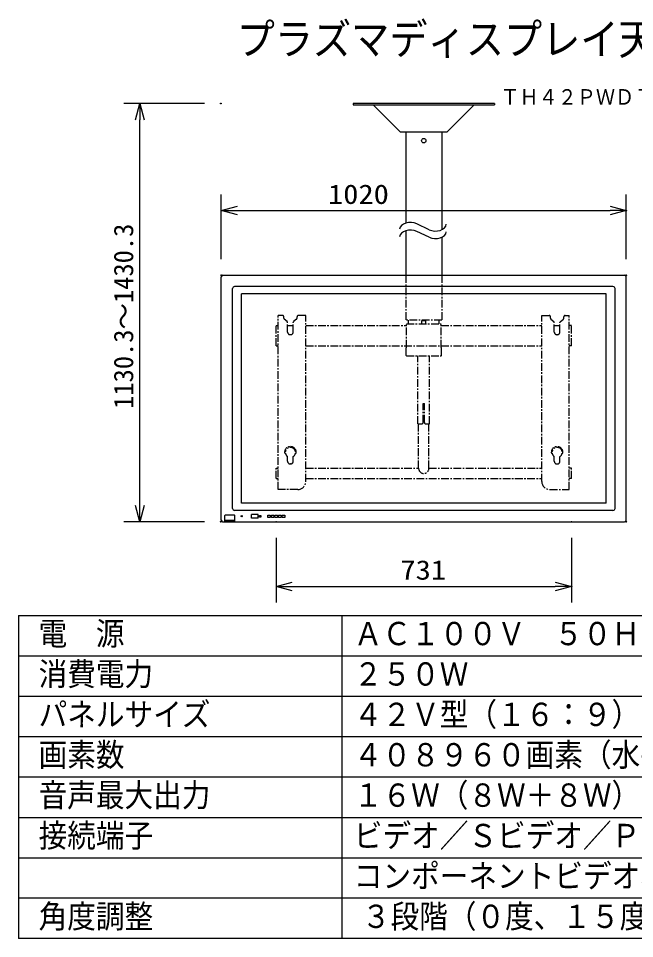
# Model space of a CAD drawing. Units: millimetres, scale not verified. Extents: x -62 to 63, y -57 to 57.
# Drawn here: x -62.5 to 13.7, y -56.5 to 57.4 of the extents above; entities that cross this region are included whole.
import ezdxf
from ezdxf.enums import TextEntityAlignment as Align

# ---------------------------------------------------------------- set-up
doc = ezdxf.new("R2010")
doc.units = ezdxf.units.MM
doc.header["$LTSCALE"] = 0.190332
doc.header["$PDMODE"] = 32
doc.header["$PDSIZE"] = 0.0952
doc.linetypes.add('CHAIN1', pattern=[8, 5, -1, 1, -1])
for name, color, linetype in [('0-0_TOUROKU', 1, 'Continuous'), ('0-1_MOJI1', 2, 'Continuous'), ('0-2_GAIKEI', 1, 'Continuous'), ('0-3_WAKU', 3, 'Continuous'), ('0-4_SUNPO', 3, 'Continuous'), ('0-5_DEFPOINTS', 7, 'Continuous')]:
    doc.layers.add(name, color=color, linetype=linetype)
doc.styles.add('ＭＳ ゴシック', font='')
doc.styles.get('ＭＳ ゴシック').set_extended_font_data('MS Gothic')

# ---------------------------------------------------------------- blocks, each defined once
blk = doc.blocks.new('_OPEN30')
at = {"layer": '0-4_SUNPO', "color": 7}
blk.add_line((0, 0), (-1, 0), dxfattribs=at)
blk.add_lwpolyline([(-1, 0.26795), (0, 0), (-1, -0.26795)], dxfattribs=at)

msp = doc.modelspace()

# ---------------------------------------------------------------- linework, layer by layer
at = {"layer": '0-2_GAIKEI', "color": 7}
for p, q in [((-3.5907, 46.8479), (-21.0907, 46.8479)), ((-21.0907, 46.8479), (-21.0907, 46.6879)), ((-3.5907, 46.8479), (-3.5907, 46.6879)), ((-21.0907, 46.6879), (-3.5907, 46.6879)), ((-18.5907, 46.6879), (-15.2507, 43.3479)), ((-9.4307, 43.3479), (-6.0907, 46.6879)), ((-15.2507, 43.3479), (-9.4307, 43.3479)), ((-14.5682, 43.3479), (-14.5682, 32.0525)), ((-10.1132, 43.3479), (-10.1132, 31.235)), ((-10.1132, 43.3242), (-10.1132, 31.235)), ((-10.1132, 43.3242), (-10.1132, 31.235)), ((-14.5682, 31.1092), (-14.5682, 25.594)), ((-10.1132, 30.2917), (-10.1132, 25.594)), ((-37.3907, -4.706), (-37.3907, 25.394)), ((-37.1907, 25.594), (12.5093, 25.594)), ((12.7093, -4.706), (12.7093, 25.394)), ((-37.1907, -4.906), (12.5093, -4.906))]:
    msp.add_line(p, q, dxfattribs=at)
at = {"layer": '0-2_GAIKEI'}
for p, q in [((-11.6751, 31.238), (-13.2074, 31.97)), ((-11.6751, 30.2947), (-13.2074, 31.0267)), ((-36.0012, -3.2665), (-36.0012, 23.9544)), ((11.0698, 24.2044), (-35.7512, 24.2044)), ((11.3198, -3.2665), (11.3198, 23.9544)), ((-34.8907, -2.606), (-34.8907, 23.294)), ((10.2093, 23.294), (-34.8907, 23.294)), ((10.2093, -2.606), (10.2093, 23.294)), ((10.2093, -2.606), (-34.8907, -2.606)), ((-36.9522, -4.8248), (-36.9522, -4.136)), ((-36.8722, -4.056), (-35.8092, -4.056)), ((11.0698, -3.5165), (-35.7512, -3.5165)), ((-35.7292, -4.8248), (-35.7292, -4.136)), ((-33.6632, -4.4535), (-33.6632, -4.0285)), ((-32.8432, -4.0035), (-33.6382, -4.0035)), ((-32.8432, -4.4785), (-33.6382, -4.4785)), ((-32.8182, -4.4535), (-32.8182, -4.0285)), ((-31.6485, -4.091), (-31.3485, -4.091)), ((-31.6485, -4.391), (-31.6485, -4.091)), ((-31.3485, -4.391), (-31.6485, -4.391)), ((-31.3485, -4.091), (-31.3485, -4.391)), ((-31.198, -4.091), (-30.898, -4.091)), ((-31.198, -4.391), (-31.198, -4.091)), ((-30.898, -4.391), (-31.198, -4.391)), ((-30.898, -4.091), (-30.898, -4.391)), ((-30.7474, -4.391), (-30.7474, -4.091)), ((-30.7474, -4.091), (-30.4474, -4.091)), ((-30.4474, -4.391), (-30.7474, -4.391)), ((-30.4474, -4.091), (-30.4474, -4.391)), ((-30.2969, -4.391), (-30.2969, -4.091)), ((-30.2969, -4.091), (-29.9969, -4.091)), ((-29.9969, -4.391), (-30.2969, -4.391)), ((-29.9969, -4.091), (-29.9969, -4.391)), ((-36.9522, -4.7247), (-35.7292, -4.7247)), ((-36.9522, -4.8248), (-35.7292, -4.8248))]:
    msp.add_line(p, q, dxfattribs=at)
at = {"layer": '0-2_GAIKEI', "linetype": 'CHAIN1'}
for p, q in [((-14.5682, 25.594), (-14.5682, 20.0512)), ((-10.1132, 25.594), (-10.1132, 20.0512)), ((-30.3407, -0.931), (-30.3407, 20.619)), ((-29.8157, 20.619), (-30.3407, 20.619)), ((-26.9407, 20.619), (-27.8657, 20.619)), ((-26.9407, 0.069), (-26.9407, 20.619)), ((2.2593, 0.069), (2.2593, 20.619)), ((2.2593, 20.619), (3.1843, 20.619)), ((5.1343, 20.619), (5.6593, 20.619)), ((5.6593, -0.931), (5.6593, 20.619)), ((-30.6157, 16.849), (-30.6157, 19.389)), ((-30.6157, 19.389), (-30.3407, 19.389)), ((-29.6657, 20.2887), (-29.6657, 20.469)), ((-29.2441, 19.8639), (-29.6124, 20.174)), ((-29.1907, 18.569), (-29.1907, 19.7492)), ((-29.1907, 19.389), (-28.4907, 19.389)), ((-28.4907, 18.569), (-28.4907, 19.7492)), ((-28.0691, 20.174), (-28.4374, 19.8639)), ((-28.0157, 20.2887), (-28.0157, 20.469)), ((-26.9407, 19.389), (-14.4907, 19.389)), ((-10.1132, 20.0512), (-14.5682, 20.0512)), ((-14.4907, 16.644), (-14.4907, 19.594)), ((-14.4907, 19.594), (-10.1907, 19.594)), ((-14.2482, 19.594), (-14.2482, 20.0512)), ((-12.0907, 19.594), (-12.0907, 19.994)), ((-10.4332, 19.594), (-10.4332, 20.0512)), ((-10.1907, 16.644), (-10.1907, 19.594)), ((-10.1907, 19.389), (2.2593, 19.389)), ((3.3343, 20.2887), (3.3343, 20.469)), ((3.3877, 20.174), (3.7559, 19.8639)), ((3.8093, 18.569), (3.8093, 19.7492)), ((3.8093, 19.389), (4.5093, 19.389)), ((4.5093, 18.569), (4.5093, 19.7492)), ((4.5627, 19.8639), (4.9309, 20.174)), ((4.9843, 20.2887), (4.9843, 20.469)), ((5.9343, 19.389), (5.6593, 19.389)), ((5.9343, 16.849), (5.9343, 19.389)), ((-28.8157, 18.244), (-28.8657, 18.244)), ((4.1343, 18.244), (4.1843, 18.244)), ((-30.6157, 16.849), (-30.3407, 16.849)), ((-26.9407, 16.849), (2.2593, 16.849)), ((-14.5157, 16.619), (-14.4907, 16.644)), ((-14.5157, 15.669), (-14.5157, 16.619)), ((-10.1907, 16.644), (-10.1657, 16.619)), ((5.9343, 16.849), (5.6593, 16.849)), ((-14.5157, 15.669), (-14.4907, 15.644)), ((-14.4907, 15.644), (-10.1907, 15.644)), ((-13.0557, 7.219), (-13.0557, 15.644)), ((-11.6257, 7.219), (-11.6257, 15.644)), ((-12.4157, 7.369), (-12.4157, 9.719)), ((-12.4157, 9.719), (-12.2657, 9.719)), ((-12.2657, 7.369), (-12.2657, 9.719)), ((-13.0557, 7.219), (-12.5657, 7.219)), ((-12.9757, 1.704), (-12.9757, 7.219)), ((-12.1157, 7.219), (-11.6257, 7.219)), ((-11.7057, 1.704), (-11.7057, 7.219)), ((-29.4577, 3.7686), (-29.5565, 3.7846)), ((-28.2237, 3.7686), (-28.125, 3.7846)), ((3.5423, 3.7686), (3.4436, 3.7846)), ((4.7763, 3.7686), (4.875, 3.7846)), ((-29.1907, 2.569), (-29.1907, 3.1511)), ((-28.4907, 2.569), (-28.4907, 3.1511)), ((3.8093, 2.569), (3.8093, 3.1511)), ((4.5093, 2.569), (4.5093, 3.1511)), ((-28.8157, 2.244), (-28.8657, 2.244)), ((-26.9407, 1.704), (-12.9757, 1.704)), ((-11.7057, 1.704), (2.2593, 1.704)), ((4.1343, 2.244), (4.1843, 2.244)), ((-30.6157, 0.434), (-30.3407, 0.434)), ((-26.9407, 0.434), (2.2593, 0.434)), ((5.9343, 0.434), (5.6593, 0.434)), ((-27.9407, -0.931), (-30.3407, -0.931)), ((3.2593, -0.931), (5.6593, -0.931))]:
    msp.add_line(p, q, dxfattribs=at)
for points in [[(-12.5907, 19.594), (-12.5907, 19.994), (-12.0907, 19.994)], [(-10.1907, 15.644), (-10.1657, 15.669), (-10.1657, 16.619)], [(-30.6157, 0.434), (-30.6157, 1.704), (-30.3407, 1.704)], [(5.9343, 0.434), (5.9343, 1.704), (5.6593, 1.704)]]:
    msp.add_lwpolyline(points, dxfattribs=at)
at = {"layer": '0-2_GAIKEI'}
for points in [[(-32.6493, -4.157), (-32.4813, -4.157), (-32.4813, -4.325), (-32.6493, -4.325)], [(-29.8463, -4.091), (-29.5463, -4.091), (-29.5463, -4.391), (-29.8463, -4.391)]]:
    msp.add_lwpolyline(points, close=True, dxfattribs=at)
for centre, radius in [((-12.3407, 42.2492), 0.275), ((-34.8657, -4.216), 0.075)]:
    msp.add_circle(centre, radius, dxfattribs=at)
at = {"layer": '0-2_GAIKEI', "color": 7}
for centre, start, end in [((-37.1907, 25.394), 90, 180), ((12.5093, 25.394), 0, 90), ((-37.1907, -4.706), 180, 270), ((12.5093, -4.706), 270, 0)]:
    msp.add_arc(centre, 0.2, start, end, dxfattribs=at)
at = {"layer": '0-2_GAIKEI'}
for centre, radius, start, end in [((-35.7512, 23.9544), 0.25, 90, 180), ((11.0698, 23.9544), 0.25, 0, 90), ((-35.7512, -3.2665), 0.25, 180, 270), ((11.0698, -3.2665), 0.25, 270, 0), ((-36.8722, -4.136), 0.08, 90, 180), ((-35.8092, -4.136), 0.08, 0, 90), ((-33.6382, -4.0285), 0.025, 90, 180), ((-33.6382, -4.4535), 0.025, 180, 270), ((-32.8432, -4.0285), 0.025, 0, 90), ((-32.8432, -4.4535), 0.025, 270, 0)]:
    msp.add_arc(centre, radius, start, end, dxfattribs=at)
at = {"layer": '0-2_GAIKEI', "linetype": 'CHAIN1'}
for centre, radius, start, end in [((-29.8157, 20.469), 0.15, 0, 90), ((-27.8657, 20.469), 0.15, 90, 180), ((3.1843, 20.469), 0.15, 0, 90), ((5.1343, 20.469), 0.15, 90, 180), ((-29.5157, 20.2887), 0.15, 180, 229.89909), ((-29.3407, 19.7492), 0.15, 0, 49.89909), ((-28.3407, 19.7492), 0.15, 130.10091, 180), ((-28.1657, 20.2887), 0.15, 310.10091, 0), ((3.4843, 20.2887), 0.15, 180, 229.89909), ((3.6593, 19.7492), 0.15, 0, 49.89909), ((4.6593, 19.7492), 0.15, 130.10091, 180), ((4.8343, 20.2887), 0.15, 310.10091, 0), ((-28.8657, 18.569), 0.325, 180, 270), ((-28.8157, 18.569), 0.325, 270, 0), ((4.1343, 18.569), 0.325, 180, 270), ((4.1843, 18.569), 0.325, 270, 0), ((-12.5657, 7.369), 0.15, 270, 0), ((-12.1157, 7.369), 0.15, 180, 270), ((-29.4657, 3.669), 0.1, 85.41143, 274.58857), ((-28.8407, 3.669), 0.725, 9.17713, 170.82287), ((-28.8407, 3.669), 0.625, 9.17713, 170.82287), ((-28.8407, 3.669), 0.625, 189.17713, 235.9442), ((-28.8407, 3.669), 0.625, 304.0558, 350.82287), ((-28.2157, 3.669), 0.1, 265.41143, 94.58857), ((3.5343, 3.669), 0.1, 85.41143, 274.58857), ((4.1593, 3.669), 0.725, 9.17713, 170.82287), ((4.1593, 3.669), 0.625, 9.17713, 170.82287), ((4.1593, 3.669), 0.625, 189.17713, 235.9442), ((4.1593, 3.669), 0.625, 304.0558, 350.82287), ((4.7843, 3.669), 0.1, 265.41143, 94.58857), ((-28.8657, 2.569), 0.325, 180, 270), ((-28.8157, 2.569), 0.325, 270, 0), ((4.1343, 2.569), 0.325, 180, 270), ((4.1843, 2.569), 0.325, 270, 0), ((-12.3407, 1.704), 0.635, 180, 0), ((-27.9407, 0.069), 1, 270, 0), ((3.2593, 0.069), 1, 180, 270)]:
    msp.add_arc(centre, radius, start, end, dxfattribs=at)
at = {"layer": '0-2_GAIKEI'}
for centre, start_param, end_param in [((-13.9915, 31.2515), 0.94183783, 3.09076751), ((-10.8911, 31.9565), 4.08343048, 6.23236016), ((-13.9915, 30.3082), 0.94183783, 3.09076751), ((-10.8911, 31.0132), 4.08343048, 6.23236016)]:
    msp.add_ellipse(centre, major_axis=(1.3327, 0), ratio=0.666667, start_param=start_param, end_param=end_param, dxfattribs=at)
at = {"layer": '0-3_WAKU'}
for p, q in [((-39.4586, 46.8479), (-49.4586, 46.8479)), ((-47.4586, -2.906), (-47.4586, 44.8479)), ((-39.4586, -4.906), (-49.4586, -4.906))]:
    msp.add_line(p, q, dxfattribs=at)
at = {"layer": '0-3_WAKU', "color": 4}
for p, q in [((-62.493, -16.501), (62.507, -16.501)), ((-62.493, -16.501), (-62.493, -56.501)), ((-22.493, -16.501), (-22.493, -56.501)), ((62.507, -56.501), (-62.493, -56.501))]:
    msp.add_line(p, q, dxfattribs=at)
at = {"layer": '0-3_WAKU', "color": 1}
for p, q in [((-62.493, -21.501), (62.507, -21.501)), ((-62.493, -26.501), (62.507, -26.501)), ((-62.493, -31.501), (62.507, -31.501)), ((-62.493, -36.501), (62.507, -36.501)), ((-62.493, -41.501), (62.507, -41.501)), ((-62.493, -46.501), (62.507, -46.501)), ((62.507, -51.501), (-62.493, -51.501))]:
    msp.add_line(p, q, dxfattribs=at)
at = {"layer": '0-4_SUNPO'}
for p, q in [((-37.3907, 27.5937), (-37.3907, 35.5937)), ((12.7093, 27.5937), (12.7093, 35.5937)), ((-35.3907, 33.5937), (10.7093, 33.5937)), ((-30.6157, -6.9098), (-30.6157, -14.9098)), ((5.9343, -6.9098), (5.9343, -14.9098)), ((-28.6157, -12.9098), (3.9343, -12.9098))]:
    msp.add_line(p, q, dxfattribs=at)
at = {"layer": '0-4_SUNPO', "color": 7}
for p in [(-47.4586, 46.8479), (-37.4586, 46.8479), (12.7196, 25.594), (-37.4586, -4.906), (12.7196, -4.906)]:
    msp.add_point(p, dxfattribs=at)
at = {"layer": '0-5_DEFPOINTS'}
for p in [(12.7093, 33.5937), (-37.3907, 25.5937), (12.7093, 25.5937), (-30.6157, -4.9098), (5.9343, -4.9098), (5.9343, -12.9098)]:
    msp.add_point(p, dxfattribs=at)

# ---------------------------------------------------------------- block references
at = {"layer": '0-3_WAKU', "xscale": 2, "yscale": 2}
for p, rotation in [((-47.4586, 46.8479), 90), ((-47.4586, -4.906), 270)]:
    msp.add_blockref('_OPEN30', p, dxfattribs=dict(at, rotation=rotation))
at = {"layer": '0-4_SUNPO', "xscale": 2, "yscale": 2, "rotation": 180}
for p in [(-37.3907, 33.5937), (-30.6157, -12.9098)]:
    msp.add_blockref('_OPEN30', p, dxfattribs=at)
at = {"layer": '0-4_SUNPO', "xscale": 2, "yscale": 2}
for p in [(12.7093, 33.5937), (5.9343, -12.9098)]:
    msp.add_blockref('_OPEN30', p, dxfattribs=at)

# ---------------------------------------------------------------- texts
at = {"layer": '0-0_TOUROKU', "style": 'ＭＳ ゴシック', "width": 0.9}
msp.add_text('ＴＨ４２ＰＷＤ７＋ＴＹＣＥ４２ＰＳ７', height=1.924, dxfattribs=at).set_placement((-2.8459, 46.1289), align=Align.BOTTOM_LEFT)
at = {"layer": '0-1_MOJI1', "style": 'ＭＳ ゴシック', "width": 0.9}
for s, height, p in [('プラズマディスプレイ天吊り金具付', 3.849, (-35.493, 51.7588)), ('電  源', 2.886, (-59.993, -21.0561)), ('ＡＣ１００Ｖ\u3000５０Ｈｚ／６０Ｈｚ', 2.886, (-20.993, -21.0561)), ('消費電力', 2.886, (-59.993, -26.0561)), ('２５０Ｗ', 2.886, (-20.993, -26.0561)), ('パネルサイズ', 2.886, (-59.993, -31.0561)), ('４２Ｖ型（１６：９）', 2.886, (-20.993, -31.0561)), ('画素数', 2.886, (-59.993, -36.0561)), ('４０８９６０画素（水平８５２×垂直４８０）', 2.886, (-20.993, -36.0561)), ('音声最大出力', 2.886, (-59.993, -41.0561)), ('１６Ｗ（８Ｗ＋８Ｗ）', 2.886, (-20.993, -41.0561)), ('接続端子', 2.886, (-59.993, -46.0561)), ('ビデオ／Ｓビデオ／ＰＣ／外部スピーカ', 2.886, (-20.993, -46.0561)), ('コンポーネントビデオ、シリアル', 2.886, (-20.993, -51.0561)), ('角度調整', 2.886, (-59.993, -56.0561)), ('３段階（０度、１５度、３０度）', 2.886, (-19.993, -56.0561))]:
    msp.add_text(s, height=height, dxfattribs=at).set_placement(p, align=Align.BOTTOM_LEFT)
at = {"layer": '0-3_WAKU', "style": 'ＭＳ ゴシック'}
msp.add_text('1130.3～1430.3', height=2.406, rotation=90, dxfattribs=at).set_placement((-47.5682, 9.0615), align=Align.BOTTOM_LEFT)
at = {"layer": '0-4_SUNPO', "style": 'ＭＳ ゴシック', "width": 1.15}
for s, p in [('1020', (-24.1873, 33.7033)), ('731', (-15.2279, -12.8003))]:
    msp.add_text(s, height=2.406, dxfattribs=at).set_placement(p, align=Align.BOTTOM_LEFT)

doc.saveas('drawing.dxf')
